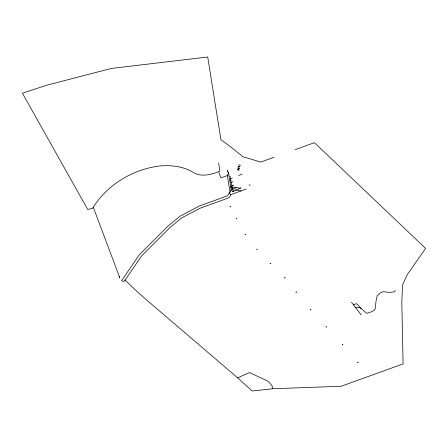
<?xml version="1.0" encoding="UTF-8"?>
<svg xmlns="http://www.w3.org/2000/svg" width="448" height="448" viewBox="0 0 448 448"><rect width="100%" height="100%" fill="white"/><g stroke="black" fill="none" stroke-linecap="round" stroke-linejoin="round"><path stroke-width="0.67" d="M237.597 169.618L237.692 169.333L239.12 170.022L239.03 170.307L237.619 169.607M238.028 167.978L238.118 167.692L239.478 168.655L238.045 167.966M240.408 165.099L240.313 165.39L238.902 164.69M240.811 187.807L240.638 188.35L232.092 186.962M395.097 290.422L394.554 291.822L392.851 292.029L389.088 292.415L383.079 291.67L380.822 292.589L377.227 295.669L376.118 300.619L375.155 308.756L374.287 310.201L371.806 311.651L366.75 313.387L361.099 308.454L356.742 303.789L354.872 304.058L353.64 305.015M246.271 189.045L230.434 194.762A3.427 2.302 -29.3 0 1 227.64 198.262L200.105 208.208L181.412 218.081L169.999 227.5L141.652 255.858L124.186 281.439L121.503 280.818L139.177 254.934L167.961 226.139L179.939 216.255L199.405 205.974L227.265 195.91L230.026 192.186L227.366 175.543L228.508 172.726L227.326 170.621M230.026 192.186L231.168 189.364L228.508 172.726M240.369 187.863L237.804 189.577L234.73 189.952M124.936 279.905L139.832 294.151L237.67 377.849L249.463 372.568L268.1 381.231L272.048 385.778L272.524 388.752L341.247 386.243L403.11 363.894L401.811 302.428L402.539 285.09L407.198 274.764L425.6 248.399L314.44 142.671L295.098 149.66M274.036 157.265L260.702 162.081L242.945 156.716L230.53 146.742L220.926 139.72L207.71 56.991L111.322 68.443L46.984 85.148L22.4 93.195L87.73 209.468L92.585 208.314C106.764 184.99 132.356 169.495 159.258 166.04C170.722 164.937 182.728 166.225 192.836 172.099C200.822 177.671 211.607 174.496 219.923 171.209L218.624 163.094M227.366 175.543L220.937 177.867L218.87 172.48M238.582 175.454L242.06 174.199M230.524 178.646L232.266 178.018M231.112 182.33L232.854 181.703M231.7 186.015L233.442 185.388L232.288 185.203M230.513 187.247L231.442 186.911M232.12 189.157L236.701 187.505M232.361 191.738L234.965 190.798L237.894 190.439L241.052 190.932M355.779 307.832L358.73 307.362L361.099 308.454M272.524 388.752L252.151 391.009L237.67 377.849M249.066 184.722L250.258 185.522M351.506 302.198L361.228 315.017M229.807 176.053L230.233 176.803M230.311 177.688L232.344 189.23M230.541 179.99L230.821 180.488M231.756 187.432L233.682 190.865L232.294 191.369L231.168 189.364M229.074 192.338L230.434 194.762M93.251 207.189L119.812 277.81L119.252 276.808M227.45 170.643L227.651 171.909M230.003 206.819L230.502 206.69L230.003 206.819M236.236 218.663L236.734 218.534L236.236 218.663M245.168 234.472L245.666 234.343L245.168 234.472M256.777 249.29L257.275 249.161L256.794 249.239M270.088 263.642L270.586 263.514L270.088 263.642M284.53 277.838L285.029 277.71L284.53 277.838M295.999 292.197L296.498 292.068L295.999 292.197M310.324 309.837L310.828 309.702L310.324 309.837M326.133 326.945L326.637 326.816L326.133 326.945M342.306 344.45L342.81 344.322L342.306 344.45M357.582 362.37L358.081 362.242L357.582 362.37M238.543 166.051L238.454 166.337L239.904 167.014L238.543 166.051"/></g></svg>
